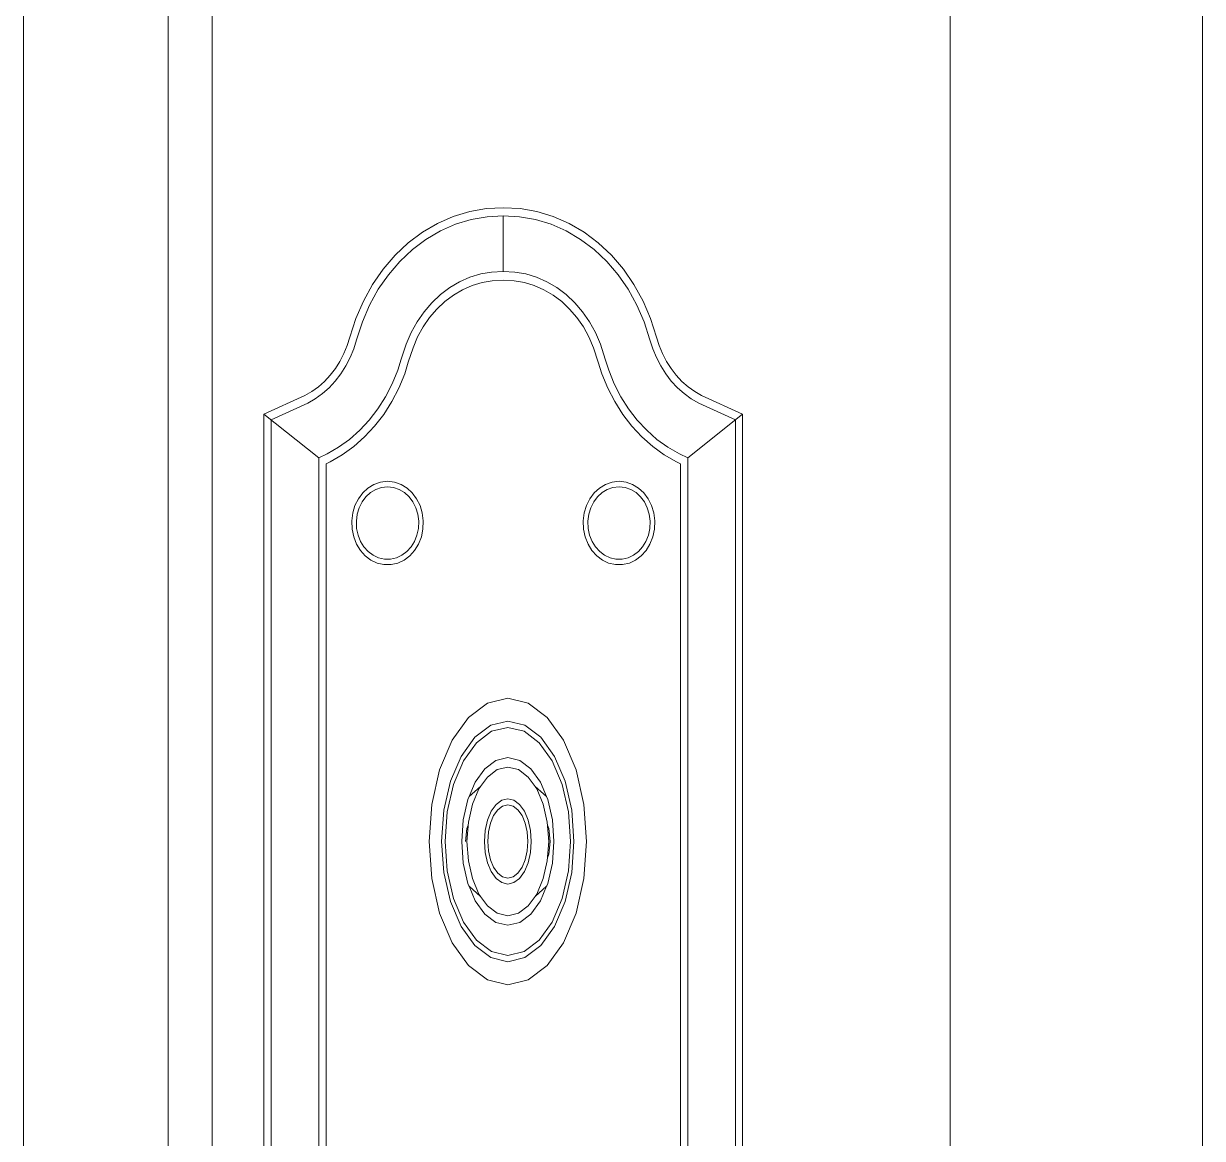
# Model space of a CAD drawing. Header units: inches. Extents: x 141029 to 166402, y -23568 to -18036.
# Drawn here: x 151976.5 to 151982.13, y -22243.75 to -22238.42 of the extents above; entities that cross this region are included whole.
import ezdxf

# ---------------------------------------------------------------- set-up
doc = ezdxf.new("R2010")
doc.units = ezdxf.units.IN
doc.header["$LTSCALE"] = 0.5
doc.header["$MEASUREMENT"] = 0
doc.layers.add('window', color=4, linetype='Continuous', lineweight=13)

msp = doc.modelspace()

# ---------------------------------------------------------------- linework, layer by layer
at = {"layer": 'window'}
for p, q in [((151982.1307, -22285.0726), (151982.1307, -22201.2578)), ((151980.9255, -22285.0726), (151980.9255, -22202.6547)), ((151977.4005, -22285.0726), (151977.4005, -22206.7581)), ((151977.1905, -22207.0026), (151977.1905, -22285.0726)), ((151976.5005, -22285.0726), (151976.5005, -22207.8058)), ((151978.7109, -22239.3049), (151978.7915, -22239.3009)), ((151978.7915, -22239.3009), (151978.8721, -22239.3049)), ((151978.4775, -22239.3757), (151978.553, -22239.3425)), ((151978.553, -22239.3425), (151978.6311, -22239.3188)), ((151978.5632, -22239.3799), (151978.6378, -22239.3573)), ((151978.6311, -22239.3188), (151978.7109, -22239.3049)), ((151978.6378, -22239.3573), (151978.7141, -22239.344)), ((151978.7141, -22239.344), (151978.7915, -22239.3402)), ((151978.7915, -22239.3402), (151978.8689, -22239.344)), ((151978.7915, -22239.3402), (151978.7915, -22239.6056)), ((151978.8689, -22239.344), (151978.9452, -22239.3573)), ((151978.8721, -22239.3049), (151978.9519, -22239.3188)), ((151978.9452, -22239.3573), (151979.0198, -22239.3799)), ((151978.9519, -22239.3188), (151979.03, -22239.3425)), ((151979.03, -22239.3425), (151979.1055, -22239.3757)), ((151978.4055, -22239.418), (151978.4775, -22239.3757)), ((151978.4223, -22239.4521), (151978.4911, -22239.4116)), ((151978.4911, -22239.4116), (151978.5632, -22239.3799)), ((151979.0198, -22239.3799), (151979.0919, -22239.4116)), ((151979.0919, -22239.4116), (151979.1608, -22239.4521)), ((151979.1055, -22239.3757), (151979.1775, -22239.418)), ((151978.275, -22239.5281), (151978.3377, -22239.469)), ((151978.3377, -22239.469), (151978.4055, -22239.418)), ((151978.3575, -22239.5008), (151978.4223, -22239.4521)), ((151979.1608, -22239.4521), (151979.2255, -22239.5008)), ((151979.1775, -22239.418), (151979.2453, -22239.469)), ((151979.2453, -22239.469), (151979.308, -22239.5281)), ((151978.2976, -22239.5573), (151978.3575, -22239.5008)), ((151979.2255, -22239.5008), (151979.2854, -22239.5573)), ((151978.218, -22239.5946), (151978.275, -22239.5281)), ((151978.2432, -22239.6209), (151978.2976, -22239.5573)), ((151979.2854, -22239.5573), (151979.3399, -22239.6209)), ((151979.308, -22239.5281), (151979.365, -22239.5946)), ((151978.1674, -22239.6678), (151978.218, -22239.5946)), ((151978.1948, -22239.6908), (151978.2432, -22239.6209)), ((151978.583, -22239.6547), (151978.6324, -22239.633)), ((151978.6324, -22239.633), (151978.6836, -22239.6175)), ((151978.6836, -22239.6175), (151978.7358, -22239.6084)), ((151978.7358, -22239.6084), (151978.7915, -22239.6056)), ((151978.7915, -22239.6056), (151978.8472, -22239.6084)), ((151978.8472, -22239.6084), (151978.8995, -22239.6175)), ((151978.8995, -22239.6175), (151978.9506, -22239.633)), ((151978.9506, -22239.633), (151979, -22239.6547)), ((151979.3399, -22239.6209), (151979.3882, -22239.6908)), ((151979.365, -22239.5946), (151979.4156, -22239.6678)), ((151978.1238, -22239.7468), (151978.1674, -22239.6678)), ((151978.1531, -22239.7663), (151978.1948, -22239.6908)), ((151978.4914, -22239.7159), (151978.5358, -22239.6824)), ((151978.5358, -22239.6824), (151978.583, -22239.6547)), ((151978.5974, -22239.693), (151978.5537, -22239.7187)), ((151978.6433, -22239.6728), (151978.5974, -22239.693)), ((151978.6907, -22239.6584), (151978.6433, -22239.6728)), ((151978.7392, -22239.6499), (151978.6907, -22239.6584)), ((151978.7915, -22239.6474), (151978.7392, -22239.6499)), ((151978.8438, -22239.6499), (151978.7915, -22239.6474)), ((151978.8923, -22239.6584), (151978.8438, -22239.6499)), ((151978.9397, -22239.6728), (151978.8923, -22239.6584)), ((151978.9856, -22239.693), (151978.9397, -22239.6728)), ((151979.0294, -22239.7187), (151978.9856, -22239.693)), ((151979, -22239.6547), (151979.0472, -22239.6824)), ((151979.0472, -22239.6824), (151979.0916, -22239.7159)), ((151979.3882, -22239.6908), (151979.4299, -22239.7663)), ((151979.4156, -22239.6678), (151979.4592, -22239.7468)), ((151978.0876, -22239.8308), (151978.1238, -22239.7468)), ((151978.4504, -22239.7546), (151978.4914, -22239.7159)), ((151978.5125, -22239.7497), (151978.4744, -22239.7856)), ((151978.5537, -22239.7187), (151978.5125, -22239.7497)), ((151979.0705, -22239.7497), (151979.0294, -22239.7187)), ((151979.1086, -22239.7856), (151979.0705, -22239.7497)), ((151979.0916, -22239.7159), (151979.1327, -22239.7546)), ((151979.4592, -22239.7468), (151979.4954, -22239.8308)), ((151978.1186, -22239.8465), (151978.1531, -22239.7663)), ((151978.3799, -22239.846), (151978.413, -22239.7981)), ((151978.413, -22239.7981), (151978.4504, -22239.7546)), ((151978.4744, -22239.7856), (151978.4398, -22239.826)), ((151979.1433, -22239.826), (151979.1086, -22239.7856)), ((151979.1327, -22239.7546), (151979.17, -22239.7981)), ((151979.17, -22239.7981), (151979.2031, -22239.846)), ((151979.4299, -22239.7663), (151979.4645, -22239.8465)), ((151978.0593, -22239.9188), (151978.0876, -22239.8308)), ((151978.0909, -22239.9324), (151978.1186, -22239.8465)), ((151978.3513, -22239.8978), (151978.3799, -22239.846)), ((151978.4398, -22239.826), (151978.409, -22239.8705)), ((151979.174, -22239.8705), (151979.1433, -22239.826)), ((151979.2031, -22239.846), (151979.2317, -22239.8978)), ((151979.4645, -22239.8465), (151979.4921, -22239.9324)), ((151979.4954, -22239.8308), (151979.5237, -22239.9188)), ((151978.0466, -22239.9591), (151978.0593, -22239.9188)), ((151978.3277, -22239.9528), (151978.3513, -22239.8978)), ((151978.3825, -22239.9185), (151978.3605, -22239.9695)), ((151978.409, -22239.8705), (151978.3825, -22239.9185)), ((151979.2005, -22239.9185), (151979.174, -22239.8705)), ((151979.2225, -22239.9695), (151979.2005, -22239.9185)), ((151979.2317, -22239.8978), (151979.2554, -22239.9528)), ((151979.5237, -22239.9188), (151979.5364, -22239.9591)), ((151978.0306, -22239.9979), (151978.0466, -22239.9591)), ((151978.0603, -22240.0165), (151978.0777, -22239.9744)), ((151978.0777, -22239.9744), (151978.0909, -22239.9324)), ((151978.3045, -22240.0247), (151978.3277, -22239.9528)), ((151978.3605, -22239.9695), (151978.3381, -22240.0392)), ((151979.2449, -22240.0392), (151979.2225, -22239.9695)), ((151979.2554, -22239.9528), (151979.2785, -22240.0247)), ((151979.4921, -22239.9324), (151979.5054, -22239.9744)), ((151979.5054, -22239.9744), (151979.5227, -22240.0165)), ((151979.5364, -22239.9591), (151979.5524, -22239.9979)), ((151978.0116, -22240.0348), (151978.0306, -22239.9979)), ((151978.0396, -22240.0565), (151978.0603, -22240.0165)), ((151978.2878, -22240.0777), (151978.3045, -22240.0247)), ((151979.2785, -22240.0247), (151979.2953, -22240.0777)), ((151979.5227, -22240.0165), (151979.5434, -22240.0565)), ((151979.5524, -22239.9979), (151979.5714, -22240.0348)), ((151977.965, -22240.1014), (151977.9897, -22240.0694)), ((151977.9897, -22240.0694), (151978.0116, -22240.0348)), ((151978.0158, -22240.0941), (151978.0396, -22240.0565)), ((151978.2611, -22240.1424), (151978.2878, -22240.0777)), ((151978.3381, -22240.0392), (151978.3208, -22240.094)), ((151979.2622, -22240.094), (151979.2449, -22240.0392)), ((151979.2953, -22240.0777), (151979.3219, -22240.1424)), ((151979.5434, -22240.0565), (151979.5672, -22240.0941)), ((151979.5714, -22240.0348), (151979.5934, -22240.0694)), ((151979.5934, -22240.0694), (151979.618, -22240.1014)), ((151977.9086, -22240.1567), (151977.9379, -22240.1306)), ((151977.9379, -22240.1306), (151977.965, -22240.1014)), ((151977.9596, -22240.1606), (151977.9891, -22240.1289)), ((151977.9891, -22240.1289), (151978.0158, -22240.0941)), ((151978.2294, -22240.2039), (151978.2611, -22240.1424)), ((151978.3208, -22240.094), (151978.2927, -22240.1622)), ((151979.2903, -22240.1622), (151979.2622, -22240.094)), ((151979.3219, -22240.1424), (151979.3537, -22240.2039)), ((151979.5672, -22240.0941), (151979.594, -22240.1289)), ((151979.594, -22240.1289), (151979.6234, -22240.1606)), ((151979.618, -22240.1014), (151979.6451, -22240.1306)), ((151979.6451, -22240.1306), (151979.6745, -22240.1567)), ((151977.6485, -22240.2867), (151977.8442, -22240.1986)), ((151977.8442, -22240.1986), (151977.8772, -22240.1794)), ((151977.8772, -22240.1794), (151977.9086, -22240.1567)), ((151977.8937, -22240.2137), (151977.9277, -22240.189)), ((151977.9277, -22240.189), (151977.9596, -22240.1606)), ((151978.2927, -22240.1622), (151978.2592, -22240.2271)), ((151979.3238, -22240.2271), (151979.2903, -22240.1622)), ((151979.6234, -22240.1606), (151979.6553, -22240.189)), ((151979.6553, -22240.189), (151979.6893, -22240.2137)), ((151979.6745, -22240.1567), (151979.7058, -22240.1794)), ((151979.7058, -22240.1794), (151979.7389, -22240.1986)), ((151979.7389, -22240.1986), (151979.9345, -22240.2867)), ((151977.6822, -22240.3136), (151977.8578, -22240.2346)), ((151977.8578, -22240.2346), (151977.8937, -22240.2137)), ((151978.1928, -22240.2617), (151978.2294, -22240.2039)), ((151978.2592, -22240.2271), (151978.2206, -22240.288)), ((151979.3624, -22240.288), (151979.3238, -22240.2271)), ((151979.3537, -22240.2039), (151979.3903, -22240.2617)), ((151979.6893, -22240.2137), (151979.7252, -22240.2346)), ((151979.7252, -22240.2346), (151979.9008, -22240.3136)), ((151977.6485, -22240.2867), (151977.91, -22240.4954)), ((151977.6485, -22246.5025), (151977.6485, -22240.2867)), ((151977.6827, -22246.4898), (151977.6822, -22240.3136)), ((151978.1517, -22240.3151), (151978.1928, -22240.2617)), ((151978.2206, -22240.288), (151978.1772, -22240.3444)), ((151979.4058, -22240.3444), (151979.3624, -22240.288)), ((151979.3903, -22240.2617), (151979.4314, -22240.3151)), ((151979.9345, -22240.2867), (151979.673, -22240.4954)), ((151979.9008, -22240.3136), (151979.9008, -22248.4813)), ((151979.9345, -22240.2867), (151979.9345, -22248.5082)), ((151978.0574, -22240.4074), (151978.1064, -22240.3639)), ((151978.1064, -22240.3639), (151978.1517, -22240.3151)), ((151978.1772, -22240.3444), (151978.1295, -22240.3958)), ((151979.4535, -22240.3958), (151979.4058, -22240.3444)), ((151979.4314, -22240.3151), (151979.4766, -22240.3639)), ((151979.4766, -22240.3639), (151979.5256, -22240.4074)), ((151978.0051, -22240.4454), (151978.0574, -22240.4074)), ((151978.1295, -22240.3958), (151978.0778, -22240.4417)), ((151979.5052, -22240.4417), (151979.4535, -22240.3958)), ((151979.5256, -22240.4074), (151979.5779, -22240.4454)), ((151977.91, -22240.4954), (151977.95, -22240.4774)), ((151977.95, -22240.4774), (151978.0051, -22240.4454)), ((151978.0226, -22240.4818), (151977.9645, -22240.5156)), ((151978.0778, -22240.4417), (151978.0226, -22240.4818)), ((151979.5604, -22240.4818), (151979.5052, -22240.4417)), ((151979.6186, -22240.5156), (151979.5604, -22240.4818)), ((151979.5779, -22240.4454), (151979.6331, -22240.4774)), ((151979.6331, -22240.4774), (151979.673, -22240.4954)), ((151977.91, -22246.5735), (151977.91, -22240.4954)), ((151977.9645, -22240.5156), (151977.9459, -22240.524)), ((151977.9459, -22240.524), (151977.9459, -22246.5901)), ((151979.6372, -22240.524), (151979.6186, -22240.5156)), ((151979.6372, -22248.2709), (151979.6372, -22240.524)), ((151979.673, -22240.4954), (151979.673, -22248.2995)), ((151978.1204, -22240.663), (151978.1454, -22240.64)), ((151978.1739, -22240.6226), (151978.1454, -22240.64)), ((151978.1823, -22240.6466), (151978.1575, -22240.6617)), ((151978.2052, -22240.6117), (151978.1739, -22240.6226)), ((151978.2095, -22240.637), (151978.1823, -22240.6466)), ((151978.2387, -22240.6079), (151978.2052, -22240.6117)), ((151978.2387, -22240.6337), (151978.2095, -22240.637)), ((151978.2722, -22240.6117), (151978.2387, -22240.6079)), ((151978.2678, -22240.637), (151978.2387, -22240.6337)), ((151978.295, -22240.6466), (151978.2678, -22240.637)), ((151978.3035, -22240.6226), (151978.2722, -22240.6117)), ((151978.3198, -22240.6617), (151978.295, -22240.6466)), ((151978.3319, -22240.64), (151978.3035, -22240.6226)), ((151978.3569, -22240.663), (151978.3319, -22240.64)), ((151979.2511, -22240.64), (151979.2261, -22240.663)), ((151979.2796, -22240.6226), (151979.2511, -22240.64)), ((151979.288, -22240.6466), (151979.2632, -22240.6617)), ((151979.3109, -22240.6117), (151979.2796, -22240.6226)), ((151979.3152, -22240.637), (151979.288, -22240.6466)), ((151979.3444, -22240.6079), (151979.3109, -22240.6117)), ((151979.3444, -22240.6337), (151979.3152, -22240.637)), ((151979.3779, -22240.6117), (151979.3444, -22240.6079)), ((151979.3735, -22240.637), (151979.3444, -22240.6337)), ((151979.4007, -22240.6466), (151979.3735, -22240.637)), ((151979.4092, -22240.6226), (151979.3779, -22240.6117)), ((151979.4255, -22240.6617), (151979.4007, -22240.6466)), ((151979.4376, -22240.64), (151979.4092, -22240.6226)), ((151979.4626, -22240.663), (151979.4376, -22240.64)), ((151978.0995, -22240.691), (151978.0833, -22240.7232)), ((151978.1204, -22240.663), (151978.0995, -22240.691)), ((151978.1176, -22240.706), (151978.1035, -22240.7341)), ((151978.1358, -22240.6817), (151978.1176, -22240.706)), ((151978.1575, -22240.6617), (151978.1358, -22240.6817)), ((151978.3416, -22240.6817), (151978.3198, -22240.6617)), ((151978.3597, -22240.706), (151978.3416, -22240.6817)), ((151978.3778, -22240.691), (151978.3569, -22240.663)), ((151978.3738, -22240.7341), (151978.3597, -22240.706)), ((151978.394, -22240.7232), (151978.3778, -22240.691)), ((151979.2052, -22240.691), (151979.189, -22240.7232)), ((151979.2261, -22240.663), (151979.2052, -22240.691)), ((151979.2233, -22240.706), (151979.2092, -22240.7341)), ((151979.2415, -22240.6817), (151979.2233, -22240.706)), ((151979.2632, -22240.6617), (151979.2415, -22240.6817)), ((151979.4473, -22240.6817), (151979.4255, -22240.6617)), ((151979.4655, -22240.706), (151979.4473, -22240.6817)), ((151979.4835, -22240.691), (151979.4626, -22240.663)), ((151979.4795, -22240.7341), (151979.4655, -22240.706)), ((151979.4997, -22240.7232), (151979.4835, -22240.691)), ((151978.0725, -22240.7589), (151978.0676, -22240.7973)), ((151978.0833, -22240.7232), (151978.0725, -22240.7589)), ((151978.1035, -22240.7341), (151978.0941, -22240.7651)), ((151978.3833, -22240.7651), (151978.3738, -22240.7341)), ((151978.4049, -22240.7589), (151978.394, -22240.7232)), ((151978.4097, -22240.7973), (151978.4049, -22240.7589)), ((151979.1782, -22240.7589), (151979.1733, -22240.7973)), ((151979.189, -22240.7232), (151979.1782, -22240.7589)), ((151979.2092, -22240.7341), (151979.1998, -22240.7651)), ((151979.489, -22240.7651), (151979.4795, -22240.7341)), ((151979.5106, -22240.7589), (151979.4997, -22240.7232)), ((151979.5154, -22240.7973), (151979.5106, -22240.7589)), ((151978.0676, -22240.7973), (151978.0693, -22240.8367)), ((151978.0941, -22240.7651), (151978.0898, -22240.7985)), ((151978.0898, -22240.7985), (151978.0913, -22240.8328)), ((151978.3875, -22240.7985), (151978.3833, -22240.7651)), ((151978.3861, -22240.8328), (151978.3875, -22240.7985)), ((151978.4081, -22240.8367), (151978.4097, -22240.7973)), ((151979.1733, -22240.7973), (151979.175, -22240.8367)), ((151979.1998, -22240.7651), (151979.1956, -22240.7985)), ((151979.1956, -22240.7985), (151979.197, -22240.8328)), ((151979.4932, -22240.7985), (151979.489, -22240.7651)), ((151979.4918, -22240.8328), (151979.4932, -22240.7985)), ((151979.5138, -22240.8367), (151979.5154, -22240.7973)), ((151978.0693, -22240.8367), (151978.0772, -22240.8739)), ((151978.0772, -22240.8739), (151978.0908, -22240.9079)), ((151978.0913, -22240.8328), (151978.0982, -22240.8651)), ((151978.0982, -22240.8651), (151978.11, -22240.8947)), ((151978.3673, -22240.8947), (151978.3792, -22240.8651)), ((151978.3792, -22240.8651), (151978.3861, -22240.8328)), ((151978.3866, -22240.9079), (151978.4002, -22240.8739)), ((151978.4002, -22240.8739), (151978.4081, -22240.8367)), ((151979.175, -22240.8367), (151979.1829, -22240.8739)), ((151979.1829, -22240.8739), (151979.1965, -22240.9079)), ((151979.197, -22240.8328), (151979.2039, -22240.8651)), ((151979.2039, -22240.8651), (151979.2157, -22240.8947)), ((151979.473, -22240.8947), (151979.4849, -22240.8651)), ((151979.4849, -22240.8651), (151979.4918, -22240.8328)), ((151979.4923, -22240.9079), (151979.5059, -22240.8739)), ((151979.5059, -22240.8739), (151979.5138, -22240.8367)), ((151978.0908, -22240.9079), (151978.1094, -22240.938)), ((151978.11, -22240.8947), (151978.1262, -22240.921)), ((151978.1262, -22240.921), (151978.1462, -22240.9432)), ((151978.3311, -22240.9432), (151978.3511, -22240.921)), ((151978.3511, -22240.921), (151978.3673, -22240.8947)), ((151978.3679, -22240.938), (151978.3866, -22240.9079)), ((151979.1965, -22240.9079), (151979.2151, -22240.938)), ((151979.2157, -22240.8947), (151979.2319, -22240.921)), ((151979.2319, -22240.921), (151979.252, -22240.9432)), ((151979.4368, -22240.9432), (151979.4568, -22240.921)), ((151979.4568, -22240.921), (151979.473, -22240.8947)), ((151979.4736, -22240.938), (151979.4923, -22240.9079)), ((151978.1324, -22240.9636), (151978.1094, -22240.938)), ((151978.1324, -22240.9636), (151978.1592, -22240.9839)), ((151978.1462, -22240.9432), (151978.1696, -22240.9609)), ((151978.1592, -22240.9839), (151978.1892, -22240.9982)), ((151978.1696, -22240.9609), (151978.1956, -22240.9733)), ((151978.1956, -22240.9733), (151978.2239, -22240.9798)), ((151978.2239, -22240.9798), (151978.2534, -22240.9798)), ((151978.2534, -22240.9798), (151978.2817, -22240.9733)), ((151978.2817, -22240.9733), (151978.3078, -22240.9609)), ((151978.2881, -22240.9982), (151978.3181, -22240.9839)), ((151978.3078, -22240.9609), (151978.3311, -22240.9432)), ((151978.3181, -22240.9839), (151978.3449, -22240.9636)), ((151978.3449, -22240.9636), (151978.3679, -22240.938)), ((151979.2151, -22240.938), (151979.2381, -22240.9636)), ((151979.2381, -22240.9636), (151979.2649, -22240.9839)), ((151979.252, -22240.9432), (151979.2753, -22240.9609)), ((151979.2649, -22240.9839), (151979.2949, -22240.9982)), ((151979.2753, -22240.9609), (151979.3013, -22240.9733)), ((151979.3013, -22240.9733), (151979.3296, -22240.9798)), ((151979.3296, -22240.9798), (151979.3592, -22240.9798)), ((151979.3592, -22240.9798), (151979.3874, -22240.9733)), ((151979.3874, -22240.9733), (151979.4135, -22240.9609)), ((151979.3938, -22240.9982), (151979.4238, -22240.9839)), ((151979.4135, -22240.9609), (151979.4368, -22240.9432)), ((151979.4238, -22240.9839), (151979.4506, -22240.9636)), ((151979.4506, -22240.9636), (151979.4736, -22240.938)), ((151978.1892, -22240.9982), (151978.2217, -22241.0056)), ((151978.2217, -22241.0056), (151978.2556, -22241.0056)), ((151978.2556, -22241.0056), (151978.2881, -22240.9982)), ((151979.2949, -22240.9982), (151979.3274, -22241.0056)), ((151979.3274, -22241.0056), (151979.3614, -22241.0056)), ((151979.3614, -22241.0056), (151979.3938, -22240.9982)), ((151978.7159, -22241.6673), (151978.8133, -22241.644)), ((151978.8133, -22241.644), (151978.9106, -22241.6673)), ((151978.6252, -22241.7357), (151978.7159, -22241.6673)), ((151978.9106, -22241.6673), (151979.0014, -22241.7357)), ((151978.5473, -22241.8444), (151978.6252, -22241.7357)), ((151978.6553, -22241.8305), (151978.7315, -22241.7731)), ((151978.7315, -22241.7731), (151978.8133, -22241.7535)), ((151978.8133, -22241.7535), (151978.895, -22241.7731)), ((151978.895, -22241.7731), (151978.9713, -22241.8305)), ((151979.0014, -22241.7357), (151979.0793, -22241.8444)), ((151978.5898, -22241.9218), (151978.6553, -22241.8305)), ((151978.6635, -22241.8564), (151978.7357, -22241.802)), ((151978.7357, -22241.802), (151978.8133, -22241.7834)), ((151978.8133, -22241.7834), (151978.8908, -22241.802)), ((151978.8908, -22241.802), (151978.963, -22241.8564)), ((151978.9713, -22241.8305), (151979.0367, -22241.9218)), ((151978.4875, -22241.9861), (151978.5473, -22241.8444)), ((151978.6014, -22241.943), (151978.6635, -22241.8564)), ((151978.963, -22241.8564), (151979.0251, -22241.943)), ((151979.0793, -22241.8444), (151979.139, -22241.9861)), ((151978.5396, -22242.0409), (151978.5898, -22241.9218)), ((151978.5538, -22242.0558), (151978.6014, -22241.943)), ((151978.7031, -22241.9813), (151978.7562, -22241.9413)), ((151978.7562, -22241.9413), (151978.8133, -22241.9276)), ((151978.8133, -22241.9276), (151978.8703, -22241.9413)), ((151978.8703, -22241.9413), (151978.9234, -22241.9813)), ((151979.0251, -22241.943), (151979.0727, -22242.0558)), ((151979.0367, -22241.9218), (151979.0869, -22242.0409)), ((151978.4499, -22242.1512), (151978.4875, -22241.9861)), ((151978.6575, -22242.045), (151978.7031, -22241.9813)), ((151978.7157, -22242.0208), (151978.7627, -22241.9853)), ((151978.7627, -22241.9853), (151978.8133, -22241.9732)), ((151978.8133, -22241.9732), (151978.8638, -22241.9853)), ((151978.8638, -22241.9853), (151978.9109, -22242.0208)), ((151978.9234, -22241.9813), (151978.969, -22242.045)), ((151979.139, -22241.9861), (151979.1766, -22242.1512)), ((151978.508, -22242.1795), (151978.5396, -22242.0409)), ((151978.5239, -22242.1872), (151978.5538, -22242.0558)), ((151978.6291, -22242.1137), (151978.6575, -22242.045)), ((151978.683, -22242.0655), (151978.7157, -22242.0208)), ((151978.9109, -22242.0208), (151978.9435, -22242.0655)), ((151978.969, -22242.045), (151978.9974, -22242.1137)), ((151979.0727, -22242.0558), (151979.1026, -22242.1872)), ((151979.0869, -22242.0409), (151979.1185, -22242.1795)), ((151978.6291, -22242.1137), (151978.6275, -22242.1162)), ((151978.683, -22242.0655), (151978.6291, -22242.1137)), ((151978.6442, -22242.1507), (151978.6752, -22242.0772)), ((151978.6752, -22242.0772), (151978.683, -22242.0655)), ((151978.9974, -22242.1137), (151978.9435, -22242.0655)), ((151978.9435, -22242.0655), (151978.9513, -22242.0772)), ((151978.9513, -22242.0772), (151978.9823, -22242.1507)), ((151978.999, -22242.1162), (151978.9974, -22242.1137)), ((151978.4371, -22242.3283), (151978.4499, -22242.1512)), ((151978.6005, -22242.2246), (151978.6225, -22242.1279)), ((151978.6225, -22242.1279), (151978.6275, -22242.1162)), ((151978.6247, -22242.2364), (151978.6442, -22242.1507)), ((151978.7341, -22242.1842), (151978.7573, -22242.1519)), ((151978.7573, -22242.1519), (151978.7843, -22242.1315)), ((151978.7652, -22242.1768), (151978.7884, -22242.1593)), ((151978.7843, -22242.1315), (151978.8133, -22242.1246)), ((151978.7884, -22242.1593), (151978.8133, -22242.1534)), ((151978.8133, -22242.1246), (151978.8422, -22242.1315)), ((151978.8133, -22242.1534), (151978.8381, -22242.1593)), ((151978.8381, -22242.1593), (151978.8613, -22242.1768)), ((151978.8422, -22242.1315), (151978.8692, -22242.1519)), ((151978.8692, -22242.1519), (151978.8924, -22242.1842)), ((151978.9823, -22242.1507), (151979.0018, -22242.2364)), ((151978.999, -22242.1162), (151979.004, -22242.1279)), ((151979.004, -22242.1279), (151979.026, -22242.2246)), ((151979.1766, -22242.1512), (151979.1894, -22242.3283)), ((151978.4973, -22242.3283), (151978.508, -22242.1795)), ((151978.5137, -22242.3283), (151978.5239, -22242.1872)), ((151978.593, -22242.3283), (151978.6005, -22242.2246)), ((151978.7051, -22242.2755), (151978.7163, -22242.2264)), ((151978.7163, -22242.2264), (151978.7341, -22242.1842)), ((151978.73, -22242.2408), (151978.7453, -22242.2046)), ((151978.7453, -22242.2046), (151978.7652, -22242.1768)), ((151978.8613, -22242.1768), (151978.8812, -22242.2046)), ((151978.8812, -22242.2046), (151978.8965, -22242.2408)), ((151978.8924, -22242.1842), (151978.9102, -22242.2264)), ((151978.9102, -22242.2264), (151978.9214, -22242.2755)), ((151979.026, -22242.2246), (151979.0335, -22242.3283)), ((151979.1026, -22242.1872), (151979.1128, -22242.3283)), ((151979.1185, -22242.1795), (151979.1293, -22242.3283)), ((151978.6108, -22242.3281), (151978.6177, -22242.2671)), ((151978.6177, -22242.2671), (151978.6237, -22242.2501)), ((151978.6181, -22242.3283), (151978.6247, -22242.2364)), ((151978.7013, -22242.3283), (151978.7051, -22242.2755)), ((151978.7171, -22242.3283), (151978.7204, -22242.283)), ((151978.7204, -22242.283), (151978.73, -22242.2408)), ((151978.8965, -22242.2408), (151978.9061, -22242.283)), ((151978.9061, -22242.283), (151978.9094, -22242.3283)), ((151978.9214, -22242.2755), (151978.9252, -22242.3283)), ((151979.0018, -22242.2364), (151979.0084, -22242.3283)), ((151979.0028, -22242.2501), (151979.0088, -22242.2671)), ((151979.0088, -22242.2671), (151979.0157, -22242.3281)), ((151978.4499, -22242.5054), (151978.4371, -22242.3283)), ((151978.508, -22242.477), (151978.4973, -22242.3283)), ((151978.5239, -22242.4693), (151978.5137, -22242.3283)), ((151978.6005, -22242.4319), (151978.593, -22242.3283)), ((151978.6247, -22242.4201), (151978.6181, -22242.3283)), ((151978.7051, -22242.381), (151978.7013, -22242.3283)), ((151978.7204, -22242.3735), (151978.7171, -22242.3283)), ((151978.9094, -22242.3283), (151978.9061, -22242.3735)), ((151978.9252, -22242.3283), (151978.9214, -22242.381)), ((151979.0084, -22242.3283), (151979.0018, -22242.4201)), ((151979.0157, -22242.3281), (151979.0088, -22242.3891)), ((151979.0335, -22242.3283), (151979.026, -22242.4319)), ((151979.1128, -22242.3283), (151979.1026, -22242.4693)), ((151979.1293, -22242.3283), (151979.1185, -22242.477)), ((151979.1894, -22242.3283), (151979.1766, -22242.5054)), ((151978.7163, -22242.4301), (151978.7051, -22242.381)), ((151978.73, -22242.4157), (151978.7204, -22242.3735)), ((151978.9061, -22242.3735), (151978.8965, -22242.4157)), ((151978.9214, -22242.381), (151978.9102, -22242.4301)), ((151979.0088, -22242.3891), (151979.0028, -22242.406)), ((151978.6225, -22242.5286), (151978.6005, -22242.4319)), ((151978.6442, -22242.5058), (151978.6247, -22242.4201)), ((151978.7341, -22242.4723), (151978.7163, -22242.4301)), ((151978.7453, -22242.4519), (151978.73, -22242.4157)), ((151978.7652, -22242.4797), (151978.7453, -22242.4519)), ((151978.8812, -22242.4519), (151978.8613, -22242.4797)), ((151978.8965, -22242.4157), (151978.8812, -22242.4519)), ((151978.9102, -22242.4301), (151978.8924, -22242.4723)), ((151979.0018, -22242.4201), (151978.9823, -22242.5058)), ((151979.026, -22242.4319), (151979.004, -22242.5286)), ((151978.4875, -22242.6704), (151978.4499, -22242.5054)), ((151978.5396, -22242.6156), (151978.508, -22242.477)), ((151978.5538, -22242.6007), (151978.5239, -22242.4693)), ((151978.6752, -22242.5793), (151978.6442, -22242.5058)), ((151978.7573, -22242.5047), (151978.7341, -22242.4723)), ((151978.7843, -22242.525), (151978.7573, -22242.5047)), ((151978.7884, -22242.4972), (151978.7652, -22242.4797)), ((151978.8133, -22242.5032), (151978.7884, -22242.4972)), ((151978.8381, -22242.4972), (151978.8133, -22242.5032)), ((151978.8613, -22242.4797), (151978.8381, -22242.4972)), ((151978.8692, -22242.5047), (151978.8422, -22242.525)), ((151978.8924, -22242.4723), (151978.8692, -22242.5047)), ((151978.9823, -22242.5058), (151978.9513, -22242.5793)), ((151979.1026, -22242.4693), (151979.0727, -22242.6007)), ((151979.1185, -22242.477), (151979.0869, -22242.6156)), ((151979.1766, -22242.5054), (151979.139, -22242.6704)), ((151978.6271, -22242.5395), (151978.6225, -22242.5286)), ((151978.6271, -22242.5395), (151978.6291, -22242.5425)), ((151978.6291, -22242.5425), (151978.683, -22242.5907)), ((151978.6575, -22242.6115), (151978.6291, -22242.5425)), ((151978.8133, -22242.5319), (151978.7843, -22242.525)), ((151978.8422, -22242.525), (151978.8133, -22242.5319)), ((151978.9435, -22242.5907), (151978.9974, -22242.5425)), ((151978.9974, -22242.5425), (151978.969, -22242.6115)), ((151978.9974, -22242.5425), (151978.9994, -22242.5395)), ((151979.004, -22242.5286), (151978.9994, -22242.5395)), ((151978.5898, -22242.7347), (151978.5396, -22242.6156)), ((151978.6014, -22242.7135), (151978.5538, -22242.6007)), ((151978.7031, -22242.6752), (151978.6575, -22242.6115)), ((151978.683, -22242.5907), (151978.6752, -22242.5793)), ((151978.7157, -22242.6357), (151978.683, -22242.5907)), ((151978.9435, -22242.5907), (151978.9109, -22242.6357)), ((151978.969, -22242.6115), (151978.9234, -22242.6752)), ((151978.9513, -22242.5793), (151978.9435, -22242.5907)), ((151979.0727, -22242.6007), (151979.0251, -22242.7135)), ((151979.0869, -22242.6156), (151979.0367, -22242.7347)), ((151978.5473, -22242.8121), (151978.4875, -22242.6704)), ((151978.7562, -22242.7152), (151978.7031, -22242.6752)), ((151978.7627, -22242.6712), (151978.7157, -22242.6357)), ((151978.8133, -22242.6833), (151978.7627, -22242.6712)), ((151978.8638, -22242.6712), (151978.8133, -22242.6833)), ((151978.9109, -22242.6357), (151978.8638, -22242.6712)), ((151978.9234, -22242.6752), (151978.8703, -22242.7152)), ((151979.139, -22242.6704), (151979.0793, -22242.8121)), ((151978.6553, -22242.826), (151978.5898, -22242.7347)), ((151978.6635, -22242.8001), (151978.6014, -22242.7135)), ((151978.8133, -22242.7289), (151978.7562, -22242.7152)), ((151978.8703, -22242.7152), (151978.8133, -22242.7289)), ((151979.0251, -22242.7135), (151978.963, -22242.8001)), ((151979.0367, -22242.7347), (151978.9713, -22242.826)), ((151978.6252, -22242.9208), (151978.5473, -22242.8121)), ((151978.7315, -22242.8834), (151978.6553, -22242.826)), ((151978.7357, -22242.8546), (151978.6635, -22242.8001)), ((151978.963, -22242.8001), (151978.8908, -22242.8546)), ((151978.9713, -22242.826), (151978.895, -22242.8834)), ((151979.0793, -22242.8121), (151979.0014, -22242.9208)), ((151978.8133, -22242.903), (151978.7315, -22242.8834)), ((151978.8133, -22242.8731), (151978.7357, -22242.8546)), ((151978.8908, -22242.8546), (151978.8133, -22242.8731)), ((151978.895, -22242.8834), (151978.8133, -22242.903)), ((151978.7159, -22242.9892), (151978.6252, -22242.9208)), ((151979.0014, -22242.9208), (151978.9106, -22242.9892)), ((151978.8133, -22243.0125), (151978.7159, -22242.9892)), ((151978.9106, -22242.9892), (151978.8133, -22243.0125))]:
    msp.add_line(p, q, dxfattribs=at)

doc.saveas('drawing.dxf')
